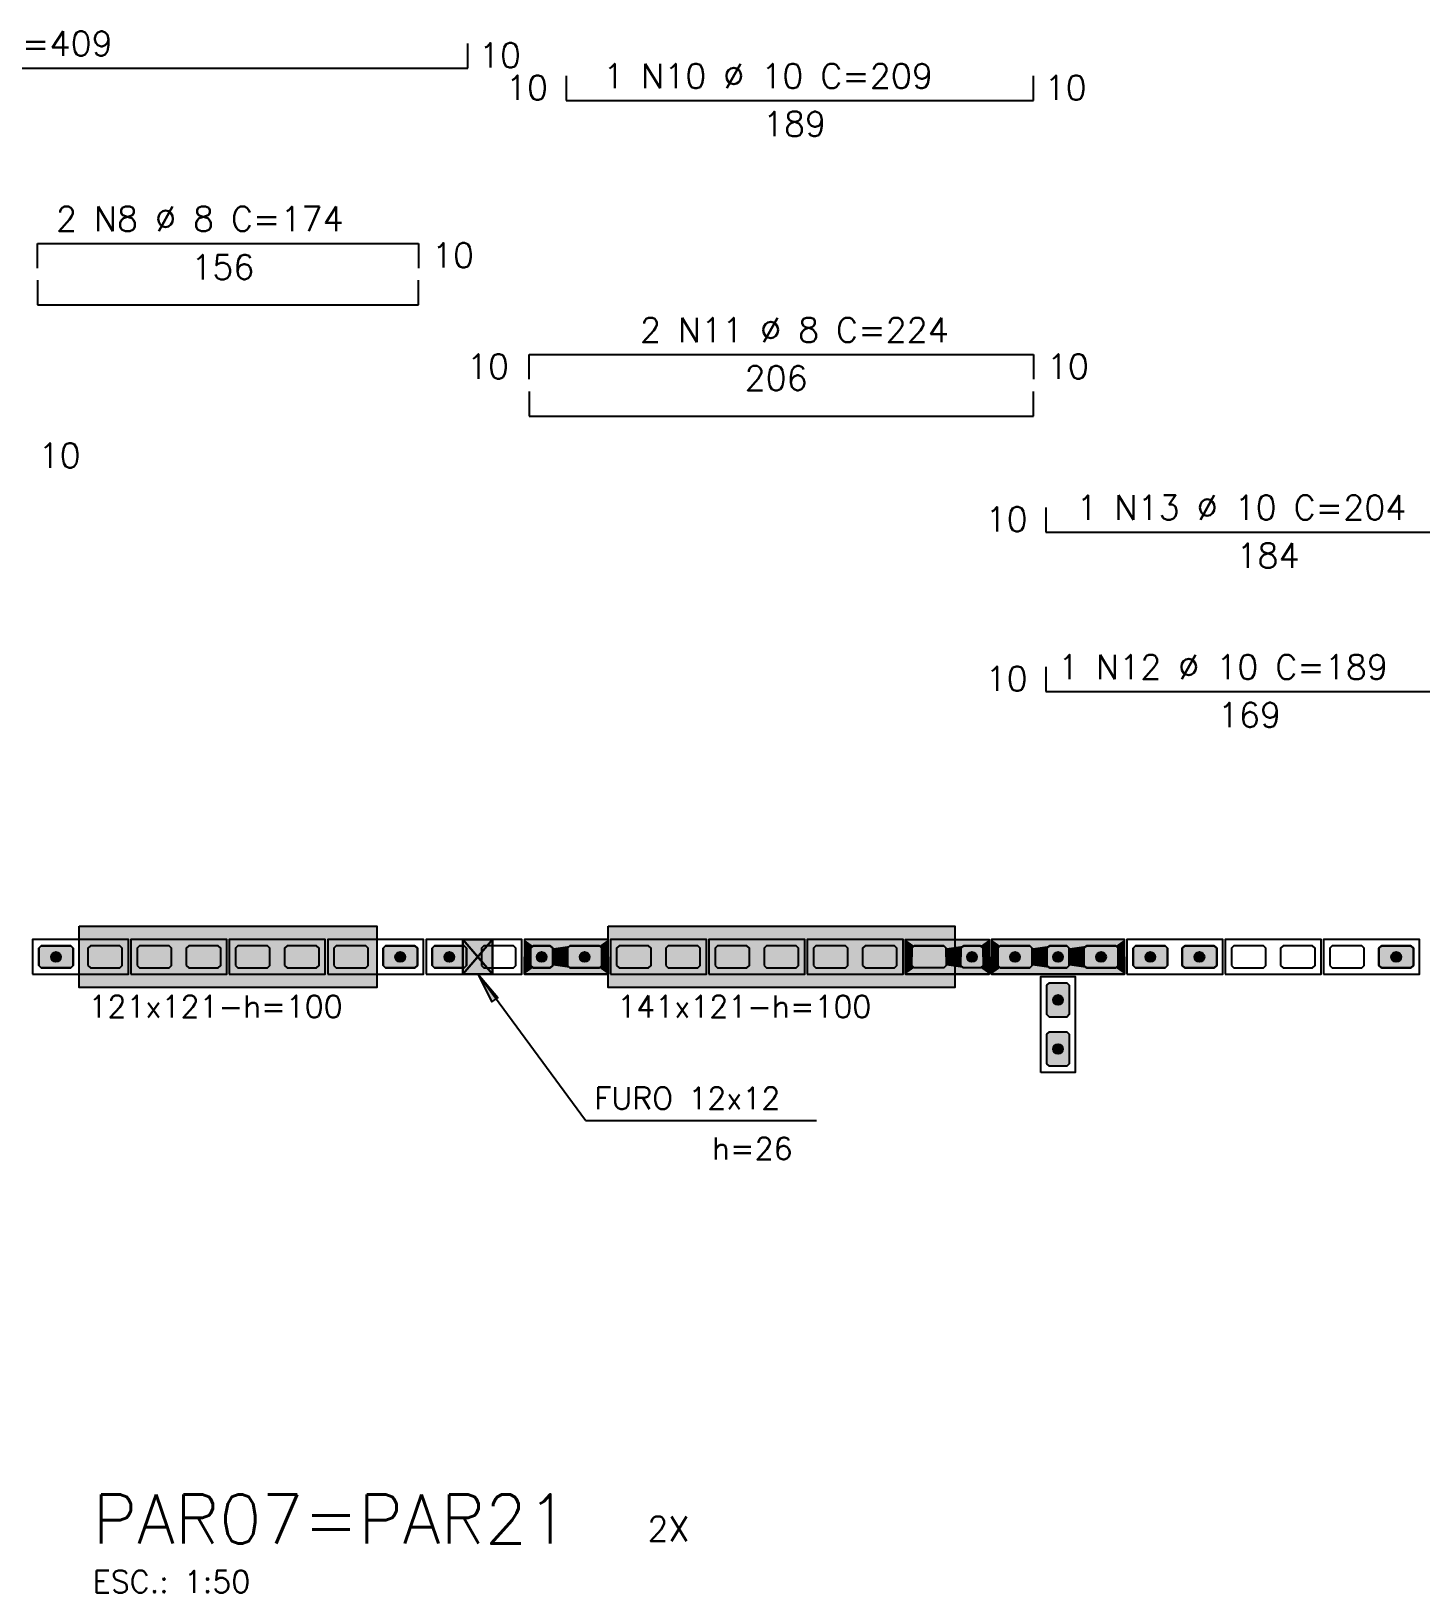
# Model space of a CAD drawing. Extents: x -3 to 120, y -1 to 61.
# Drawn here: x 21.74 to 33.04, y 33.58 to 46.28 of the extents above; entities that cross this region are included whole.
import ezdxf

# ---------------------------------------------------------------- set-up
doc = ezdxf.new("R2010")
doc.units = 0
doc.header["$MEASUREMENT"] = 0
for name, color, linetype in [('PENA_01', 1, 'CONTINUOUS'), ('PENA_02', 2, 'CONTINUOUS'), ('PENA_03', 3, 'CONTINUOUS'), ('PENA_05', 5, 'CONTINUOUS'), ('PENA_06', 6, 'CONTINUOUS'), ('PENA_09', 254, 'CONTINUOUS'), ('PENA_11', 252, 'CONTINUOUS'), ('PENA_19', 240, 'CONTINUOUS'), ('PENA_21', 100, 'CONTINUOUS'), ('PENA_23', 50, 'CONTINUOUS')]:
    doc.layers.add(name, color=color, linetype=linetype)
doc.styles.get("Standard").update_dxf_attribs({"font": 'ROMANS.SHX'})

msp = doc.modelspace()

# ---------------------------------------------------------------- linework, layer by layer
at = {"layer": 'PENA_01', "linetype": 'Continuous'}
for points in [[(21.8, 38.684), (21.82, 38.664), (22.06, 38.664), (22.08, 38.684), (22.08, 38.824), (22.06, 38.844), (21.82, 38.844), (21.8, 38.824), (21.8, 38.684)], [(22.2, 38.684), (22.22, 38.664), (22.46, 38.664), (22.48, 38.684), (22.48, 38.824), (22.46, 38.844), (22.22, 38.844), (22.2, 38.824), (22.2, 38.684)], [(22.6, 38.684), (22.62, 38.664), (22.86, 38.664), (22.88, 38.684), (22.88, 38.824), (22.86, 38.844), (22.62, 38.844), (22.6, 38.824), (22.6, 38.684)], [(23, 38.684), (23.02, 38.664), (23.26, 38.664), (23.28, 38.684), (23.28, 38.824), (23.26, 38.844), (23.02, 38.844), (23, 38.824), (23, 38.684)], [(23.4, 38.684), (23.42, 38.664), (23.66, 38.664), (23.68, 38.684), (23.68, 38.824), (23.66, 38.844), (23.42, 38.844), (23.4, 38.824), (23.4, 38.684)], [(23.8, 38.684), (23.82, 38.664), (24.06, 38.664), (24.08, 38.684), (24.08, 38.824), (24.06, 38.844), (23.82, 38.844), (23.8, 38.824), (23.8, 38.684)], [(24.2, 38.684), (24.22, 38.664), (24.46, 38.664), (24.48, 38.684), (24.48, 38.824), (24.46, 38.844), (24.22, 38.844), (24.2, 38.824), (24.2, 38.684)], [(24.6, 38.684), (24.62, 38.664), (24.86, 38.664), (24.88, 38.684), (24.88, 38.824), (24.86, 38.844), (24.62, 38.844), (24.6, 38.824), (24.6, 38.684)], [(25, 38.684), (25.02, 38.664), (25.26, 38.664), (25.28, 38.684), (25.28, 38.824), (25.26, 38.844), (25.02, 38.844), (25, 38.824), (25, 38.684)], [(25.4, 38.684), (25.42, 38.664), (25.66, 38.664), (25.68, 38.684), (25.68, 38.824), (25.66, 38.844), (25.42, 38.844), (25.4, 38.824), (25.4, 38.684)], [(25.82, 38.664), (25.96, 38.664), (25.98, 38.684), (25.98, 38.824), (25.96, 38.844), (25.82, 38.844), (25.8, 38.824), (25.8, 38.684), (25.82, 38.664)], [(26.12, 38.664), (26.36, 38.664), (26.38, 38.684), (26.38, 38.824), (26.36, 38.844), (26.12, 38.844), (26.1, 38.824), (26.1, 38.684), (26.12, 38.664)], [(26.5, 38.684), (26.52, 38.664), (26.76, 38.664), (26.78, 38.684), (26.78, 38.824), (26.76, 38.844), (26.52, 38.844), (26.5, 38.824), (26.5, 38.684)], [(26.9, 38.684), (26.92, 38.664), (27.16, 38.664), (27.18, 38.684), (27.18, 38.824), (27.16, 38.844), (26.92, 38.844), (26.9, 38.824), (26.9, 38.684)], [(27.3, 38.684), (27.32, 38.664), (27.56, 38.664), (27.58, 38.684), (27.58, 38.824), (27.56, 38.844), (27.32, 38.844), (27.3, 38.824), (27.3, 38.684)], [(27.7, 38.684), (27.72, 38.664), (27.96, 38.664), (27.98, 38.684), (27.98, 38.824), (27.96, 38.844), (27.72, 38.844), (27.7, 38.824), (27.7, 38.684)], [(28.1, 38.684), (28.12, 38.664), (28.36, 38.664), (28.38, 38.684), (28.38, 38.824), (28.36, 38.844), (28.12, 38.844), (28.1, 38.824), (28.1, 38.684)], [(28.5, 38.684), (28.52, 38.664), (28.76, 38.664), (28.78, 38.684), (28.78, 38.824), (28.76, 38.844), (28.52, 38.844), (28.5, 38.824), (28.5, 38.684)], [(29.16, 38.664), (28.92, 38.664), (28.9, 38.684), (28.9, 38.824), (28.92, 38.844), (29.16, 38.844), (29.18, 38.824), (29.18, 38.684), (29.16, 38.664)], [(29.46, 38.664), (29.32, 38.664), (29.3, 38.684), (29.3, 38.824), (29.32, 38.844), (29.46, 38.844), (29.48, 38.824), (29.48, 38.684), (29.46, 38.664)], [(29.6, 38.684), (29.62, 38.664), (29.86, 38.664), (29.88, 38.684), (29.88, 38.824), (29.86, 38.844), (29.62, 38.844), (29.6, 38.824), (29.6, 38.684)], [(30, 38.684), (30.02, 38.664), (30.16, 38.664), (30.18, 38.684), (30.18, 38.824), (30.16, 38.844), (30.02, 38.844), (30, 38.824), (30, 38.684)], [(30.3, 38.684), (30.32, 38.664), (30.56, 38.664), (30.58, 38.684), (30.58, 38.824), (30.56, 38.844), (30.32, 38.844), (30.3, 38.824), (30.3, 38.684)], [(30.7, 38.684), (30.72, 38.664), (30.96, 38.664), (30.98, 38.684), (30.98, 38.824), (30.96, 38.844), (30.72, 38.844), (30.7, 38.824), (30.7, 38.684)], [(31.1, 38.684), (31.12, 38.664), (31.36, 38.664), (31.38, 38.684), (31.38, 38.824), (31.36, 38.844), (31.12, 38.844), (31.1, 38.824), (31.1, 38.684)], [(31.5, 38.684), (31.52, 38.664), (31.76, 38.664), (31.78, 38.684), (31.78, 38.824), (31.76, 38.844), (31.52, 38.844), (31.5, 38.824), (31.5, 38.684)], [(31.9, 38.684), (31.92, 38.664), (32.16, 38.664), (32.18, 38.684), (32.18, 38.824), (32.16, 38.844), (31.92, 38.844), (31.9, 38.824), (31.9, 38.684)], [(32.3, 38.684), (32.32, 38.664), (32.56, 38.664), (32.58, 38.684), (32.58, 38.824), (32.56, 38.844), (32.32, 38.844), (32.3, 38.824), (32.3, 38.684)], [(32.7, 38.684), (32.72, 38.664), (32.96, 38.664), (32.98, 38.684), (32.98, 38.824), (32.96, 38.844), (32.72, 38.844), (32.7, 38.824), (32.7, 38.684)], [(30.02, 38.264), (30, 38.284), (30, 38.524), (30.02, 38.544), (30.16, 38.544), (30.18, 38.524), (30.18, 38.284), (30.16, 38.264), (30.02, 38.264)], [(30.02, 37.864), (30, 37.884), (30, 38.124), (30.02, 38.144), (30.16, 38.144), (30.18, 38.124), (30.18, 37.884), (30.16, 37.864), (30.02, 37.864)]]:
    msp.add_lwpolyline(points, dxfattribs=at)
at = {"layer": 'PENA_02', "linetype": 'Continuous'}
for p, q in [((30.63, 38.894), (29.55, 38.894)), ((29.55, 38.894), (29.55, 38.614)), ((30.63, 38.614), (30.63, 38.894)), ((29.55, 38.614), (30.63, 38.614))]:
    msp.add_line(p, q, dxfattribs=at)
for points in [[(21.75, 38.614), (22.53, 38.614), (22.53, 38.894), (21.75, 38.894), (21.75, 38.614)], [(22.55, 38.614), (23.33, 38.614), (23.33, 38.894), (22.55, 38.894), (22.55, 38.614)], [(23.35, 38.614), (24.13, 38.614), (24.13, 38.894), (23.35, 38.894), (23.35, 38.614)], [(24.15, 38.614), (24.93, 38.614), (24.93, 38.894), (24.15, 38.894), (24.15, 38.614)], [(24.95, 38.614), (25.73, 38.614), (25.73, 38.894), (24.95, 38.894), (24.95, 38.614)], [(25.75, 38.614), (26.43, 38.614), (26.43, 38.894), (25.75, 38.894), (25.75, 38.614)], [(26.45, 38.614), (27.23, 38.614), (27.23, 38.894), (26.45, 38.894), (26.45, 38.614)], [(27.25, 38.614), (28.03, 38.614), (28.03, 38.894), (27.25, 38.894), (27.25, 38.614)], [(28.05, 38.614), (28.83, 38.614), (28.83, 38.894), (28.05, 38.894), (28.05, 38.614)], [(29.53, 38.614), (28.85, 38.614), (28.85, 38.894), (29.53, 38.894), (29.53, 38.614)], [(30.65, 38.614), (31.43, 38.614), (31.43, 38.894), (30.65, 38.894), (30.65, 38.614)], [(31.45, 38.614), (32.23, 38.614), (32.23, 38.894), (31.45, 38.894), (31.45, 38.614)], [(32.25, 38.614), (33.03, 38.614), (33.03, 38.894), (32.25, 38.894), (32.25, 38.614)], [(29.95, 37.814), (29.95, 38.594), (30.23, 38.594), (30.23, 37.814), (29.95, 37.814)]]:
    msp.add_lwpolyline(points, dxfattribs=at)
at = {"layer": 'PENA_03', "linetype": 'Continuous'}
for p, q in [((25.49, 38.894), (25.25, 38.614)), ((25.49, 38.613), (25.25, 38.894)), ((25.49, 38.894), (25.25, 38.614)), ((25.25, 38.894), (25.49, 38.614)), ((26.247, 37.423), (25.37, 38.613)), ((26.247, 37.423), (28.126, 37.423))]:
    msp.add_line(p, q, dxfattribs=at)
for points in [[(25.25, 38.894), (25.49, 38.894), (25.49, 38.613), (25.25, 38.613), (25.25, 38.894)], [(25.49, 38.894), (25.25, 38.894), (25.25, 38.614), (25.49, 38.614), (25.49, 38.894)], [(22.08, 38.684), (22.06, 38.664), (21.82, 38.664), (21.8, 38.684), (21.8, 38.824), (21.82, 38.844), (22.06, 38.844), (22.08, 38.824), (22.08, 38.684)], [(24.88, 38.684), (24.86, 38.664), (24.62, 38.664), (24.6, 38.684), (24.6, 38.824), (24.62, 38.844), (24.86, 38.844), (24.88, 38.824), (24.88, 38.684)], [(25.28, 38.684), (25.26, 38.664), (25.02, 38.664), (25, 38.684), (25, 38.824), (25.02, 38.844), (25.26, 38.844), (25.28, 38.824), (25.28, 38.684)], [(25.96, 38.844), (25.98, 38.824), (25.98, 38.684), (25.96, 38.664), (25.82, 38.664), (25.8, 38.684), (25.8, 38.824), (25.82, 38.844), (25.96, 38.844)], [(26.38, 38.684), (26.36, 38.664), (26.12, 38.664), (26.1, 38.684), (26.1, 38.824), (26.12, 38.844), (26.36, 38.844), (26.38, 38.824), (26.38, 38.684)], [(29.46, 38.844), (29.48, 38.824), (29.48, 38.684), (29.46, 38.664), (29.32, 38.664), (29.3, 38.684), (29.3, 38.824), (29.32, 38.844), (29.46, 38.844)], [(29.88, 38.684), (29.86, 38.664), (29.62, 38.664), (29.6, 38.684), (29.6, 38.824), (29.62, 38.844), (29.86, 38.844), (29.88, 38.824), (29.88, 38.684)], [(30.16, 38.844), (30.18, 38.824), (30.18, 38.684), (30.16, 38.664), (30.02, 38.664), (30, 38.684), (30, 38.824), (30.02, 38.844), (30.16, 38.844)], [(30.58, 38.684), (30.56, 38.664), (30.32, 38.664), (30.3, 38.684), (30.3, 38.824), (30.32, 38.844), (30.56, 38.844), (30.58, 38.824), (30.58, 38.684)], [(30.98, 38.684), (30.96, 38.664), (30.72, 38.664), (30.7, 38.684), (30.7, 38.824), (30.72, 38.844), (30.96, 38.844), (30.98, 38.824), (30.98, 38.684)], [(31.38, 38.684), (31.36, 38.664), (31.12, 38.664), (31.1, 38.684), (31.1, 38.824), (31.12, 38.844), (31.36, 38.844), (31.38, 38.824), (31.38, 38.684)], [(32.98, 38.684), (32.96, 38.664), (32.72, 38.664), (32.7, 38.684), (32.7, 38.824), (32.72, 38.844), (32.96, 38.844), (32.98, 38.824), (32.98, 38.684)], [(25.37, 38.613), (25.484, 38.389), (25.533, 38.422), (25.37, 38.613)], [(30.16, 38.544), (30.18, 38.524), (30.18, 38.284), (30.16, 38.264), (30.02, 38.264), (30, 38.284), (30, 38.524), (30.02, 38.544), (30.16, 38.544)], [(30.16, 38.144), (30.18, 38.124), (30.18, 37.884), (30.16, 37.864), (30.02, 37.864), (30, 37.884), (30, 38.124), (30.02, 38.144), (30.16, 38.144)]]:
    msp.add_lwpolyline(points, dxfattribs=at)
for centre in [(21.94, 38.754), (24.74, 38.754), (25.14, 38.754), (25.89, 38.754), (26.24, 38.754), (29.39, 38.754), (29.74, 38.754), (30.09, 38.754), (30.44, 38.754), (30.84, 38.754), (31.24, 38.754), (32.84, 38.754), (30.09, 38.404), (30.09, 38.004)]:
    msp.add_circle(centre, 0.04, dxfattribs=at)
for points in [[(21.98, 38.754), (21.92, 38.788), (21.902, 38.767)], [(21.98, 38.754), (21.902, 38.767), (21.902, 38.74)], [(21.98, 38.754), (21.902, 38.74), (21.92, 38.719)], [(21.98, 38.754), (21.947, 38.793), (21.92, 38.788)], [(21.98, 38.754), (21.92, 38.719), (21.947, 38.714)], [(21.98, 38.754), (21.97, 38.779), (21.947, 38.793)], [(21.98, 38.754), (21.947, 38.714), (21.97, 38.728)], [(21.98, 38.754), (21.97, 38.728), (21.98, 38.754)], [(24.78, 38.754), (24.72, 38.788), (24.702, 38.767)], [(24.78, 38.754), (24.702, 38.767), (24.702, 38.74)], [(24.78, 38.754), (24.702, 38.74), (24.72, 38.719)], [(24.78, 38.754), (24.747, 38.793), (24.72, 38.788)], [(24.78, 38.754), (24.72, 38.719), (24.747, 38.714)], [(24.78, 38.754), (24.77, 38.779), (24.747, 38.793)], [(24.78, 38.754), (24.747, 38.714), (24.77, 38.728)], [(24.78, 38.754), (24.77, 38.728), (24.78, 38.754)], [(25.18, 38.754), (25.12, 38.788), (25.102, 38.767)], [(25.18, 38.754), (25.102, 38.767), (25.102, 38.74)], [(25.18, 38.754), (25.102, 38.74), (25.12, 38.719)], [(25.18, 38.754), (25.147, 38.793), (25.12, 38.788)], [(25.18, 38.754), (25.12, 38.719), (25.147, 38.714)], [(25.18, 38.754), (25.17, 38.779), (25.147, 38.793)], [(25.18, 38.754), (25.147, 38.714), (25.17, 38.728)], [(25.18, 38.754), (25.17, 38.728), (25.18, 38.754)], [(25.93, 38.754), (25.87, 38.788), (25.852, 38.767)], [(25.93, 38.754), (25.852, 38.767), (25.852, 38.74)], [(25.93, 38.754), (25.852, 38.74), (25.87, 38.719)], [(25.93, 38.754), (25.897, 38.793), (25.87, 38.788)], [(25.93, 38.754), (25.87, 38.719), (25.897, 38.714)], [(25.93, 38.754), (25.92, 38.779), (25.897, 38.793)], [(25.93, 38.754), (25.897, 38.714), (25.92, 38.728)], [(25.93, 38.754), (25.92, 38.728), (25.93, 38.754)], [(26.28, 38.754), (26.22, 38.788), (26.202, 38.767)], [(26.28, 38.754), (26.202, 38.767), (26.202, 38.74)], [(26.28, 38.754), (26.202, 38.74), (26.22, 38.719)], [(26.28, 38.754), (26.247, 38.793), (26.22, 38.788)], [(26.28, 38.754), (26.22, 38.719), (26.247, 38.714)], [(26.28, 38.754), (26.27, 38.779), (26.247, 38.793)], [(26.28, 38.754), (26.247, 38.714), (26.27, 38.728)], [(26.28, 38.754), (26.27, 38.728), (26.28, 38.754)], [(29.43, 38.754), (29.37, 38.788), (29.352, 38.767)], [(29.43, 38.754), (29.352, 38.767), (29.352, 38.74)], [(29.43, 38.754), (29.352, 38.74), (29.37, 38.719)], [(29.43, 38.754), (29.397, 38.793), (29.37, 38.788)], [(29.43, 38.754), (29.37, 38.719), (29.397, 38.714)], [(29.43, 38.754), (29.42, 38.779), (29.397, 38.793)], [(29.43, 38.754), (29.397, 38.714), (29.42, 38.728)], [(29.43, 38.754), (29.42, 38.728), (29.43, 38.754)], [(29.78, 38.754), (29.72, 38.788), (29.702, 38.767)], [(29.78, 38.754), (29.702, 38.767), (29.702, 38.74)], [(29.78, 38.754), (29.702, 38.74), (29.72, 38.719)], [(29.78, 38.754), (29.747, 38.793), (29.72, 38.788)], [(29.78, 38.754), (29.72, 38.719), (29.747, 38.714)], [(29.78, 38.754), (29.77, 38.779), (29.747, 38.793)], [(29.78, 38.754), (29.747, 38.714), (29.77, 38.728)], [(29.78, 38.754), (29.77, 38.728), (29.78, 38.754)], [(30.13, 38.754), (30.07, 38.788), (30.052, 38.767)], [(30.13, 38.754), (30.052, 38.767), (30.052, 38.74)], [(30.13, 38.754), (30.052, 38.74), (30.07, 38.719)], [(30.13, 38.754), (30.097, 38.793), (30.07, 38.788)], [(30.13, 38.754), (30.07, 38.719), (30.097, 38.714)], [(30.13, 38.754), (30.12, 38.779), (30.097, 38.793)], [(30.13, 38.754), (30.097, 38.714), (30.12, 38.728)], [(30.13, 38.754), (30.12, 38.728), (30.13, 38.754)], [(30.48, 38.754), (30.42, 38.788), (30.402, 38.767)], [(30.48, 38.754), (30.402, 38.767), (30.402, 38.74)], [(30.48, 38.754), (30.402, 38.74), (30.42, 38.719)], [(30.48, 38.754), (30.447, 38.793), (30.42, 38.788)], [(30.48, 38.754), (30.42, 38.719), (30.447, 38.714)], [(30.48, 38.754), (30.47, 38.779), (30.447, 38.793)], [(30.48, 38.754), (30.447, 38.714), (30.47, 38.728)], [(30.48, 38.754), (30.47, 38.728), (30.48, 38.754)], [(30.88, 38.754), (30.82, 38.788), (30.802, 38.767)], [(30.88, 38.754), (30.802, 38.767), (30.802, 38.74)], [(30.88, 38.754), (30.802, 38.74), (30.82, 38.719)], [(30.88, 38.754), (30.847, 38.793), (30.82, 38.788)], [(30.88, 38.754), (30.82, 38.719), (30.847, 38.714)], [(30.88, 38.754), (30.87, 38.779), (30.847, 38.793)], [(30.88, 38.754), (30.847, 38.714), (30.87, 38.728)], [(30.88, 38.754), (30.87, 38.728), (30.88, 38.754)], [(31.28, 38.754), (31.22, 38.788), (31.202, 38.767)], [(31.28, 38.754), (31.202, 38.767), (31.202, 38.74)], [(31.28, 38.754), (31.202, 38.74), (31.22, 38.719)], [(31.28, 38.754), (31.247, 38.793), (31.22, 38.788)], [(31.28, 38.754), (31.22, 38.719), (31.247, 38.714)], [(31.28, 38.754), (31.27, 38.779), (31.247, 38.793)], [(31.28, 38.754), (31.247, 38.714), (31.27, 38.728)], [(31.28, 38.754), (31.27, 38.728), (31.28, 38.754)], [(32.88, 38.754), (32.82, 38.788), (32.802, 38.767)], [(32.88, 38.754), (32.802, 38.767), (32.802, 38.74)], [(32.88, 38.754), (32.802, 38.74), (32.82, 38.719)], [(32.88, 38.754), (32.847, 38.793), (32.82, 38.788)], [(32.88, 38.754), (32.82, 38.719), (32.847, 38.714)], [(32.88, 38.754), (32.87, 38.779), (32.847, 38.793)], [(32.88, 38.754), (32.847, 38.714), (32.87, 38.728)], [(32.88, 38.754), (32.87, 38.728), (32.88, 38.754)], [(25.37, 38.613), (25.484, 38.389), (25.533, 38.422)], [(25.37, 38.613), (25.533, 38.422), (25.37, 38.613)], [(30.13, 38.404), (30.07, 38.438), (30.052, 38.417)], [(30.13, 38.404), (30.052, 38.417), (30.052, 38.39)], [(30.13, 38.404), (30.052, 38.39), (30.07, 38.369)], [(30.13, 38.404), (30.097, 38.443), (30.07, 38.438)], [(30.13, 38.404), (30.07, 38.369), (30.097, 38.364)], [(30.13, 38.404), (30.12, 38.429), (30.097, 38.443)], [(30.13, 38.404), (30.097, 38.364), (30.12, 38.378)], [(30.13, 38.404), (30.12, 38.378), (30.13, 38.404)], [(30.13, 38.004), (30.07, 38.038), (30.052, 38.017)], [(30.13, 38.004), (30.052, 38.017), (30.052, 37.99)], [(30.13, 38.004), (30.052, 37.99), (30.07, 37.969)], [(30.13, 38.004), (30.097, 38.043), (30.07, 38.038)], [(30.13, 38.004), (30.07, 37.969), (30.097, 37.964)], [(30.13, 38.004), (30.12, 38.029), (30.097, 38.043)], [(30.13, 38.004), (30.097, 37.964), (30.12, 37.978)], [(30.13, 38.004), (30.12, 37.978), (30.13, 38.004)]]:
    msp.add_solid(points, dxfattribs=at)
at = {"layer": 'PENA_05', "linetype": 'Continuous'}
for p, q in [((25.29, 45.983), (25.29, 46.183)), ((17.49, 45.983), (25.29, 45.983)), ((26.09, 45.919), (26.09, 45.719)), ((29.89, 45.719), (29.89, 45.919)), ((26.09, 45.719), (29.89, 45.719)), ((21.79, 44.357), (21.79, 44.557)), ((21.79, 44.557), (24.89, 44.557)), ((24.89, 44.557), (24.89, 44.357)), ((21.79, 44.257), (21.79, 44.057)), ((24.89, 44.057), (24.89, 44.257)), ((21.79, 44.057), (24.89, 44.057)), ((25.79, 43.453), (25.79, 43.653)), ((25.79, 43.653), (29.89, 43.653)), ((29.89, 43.653), (29.89, 43.453)), ((25.79, 43.353), (25.79, 43.153)), ((29.89, 43.153), (29.89, 43.353)), ((25.79, 43.153), (29.89, 43.153)), ((29.99, 42.409), (29.99, 42.209)), ((29.99, 42.209), (33.69, 42.209)), ((29.99, 41.112), (29.99, 40.912)), ((29.99, 40.912), (33.39, 40.912))]:
    msp.add_line(p, q, dxfattribs=at)
at = {"layer": 'PENA_09', "linetype": 'Continuous'}
for points in [[(25.37, 38.754), (25.49, 38.894), (25.25, 38.894), (25.37, 38.754)], [(25.25, 38.614), (25.37, 38.754), (25.25, 38.894), (25.25, 38.614)], [(25.49, 38.613), (25.49, 38.894), (25.37, 38.754), (25.49, 38.613)], [(25.37, 38.754), (25.25, 38.614), (25.25, 38.613), (25.49, 38.613), (25.37, 38.754)]]:
    msp.add_lwpolyline(points, dxfattribs=at)
for points in [[(25.37, 38.754), (25.49, 38.894), (25.25, 38.894)], [(25.37, 38.754), (25.25, 38.894), (25.37, 38.754)], [(25.25, 38.614), (25.37, 38.754), (25.25, 38.894)], [(25.25, 38.614), (25.25, 38.894), (25.25, 38.614)], [(25.49, 38.613), (25.49, 38.894), (25.37, 38.754)], [(25.37, 38.754), (25.25, 38.614), (25.25, 38.614)], [(25.37, 38.754), (25.25, 38.614), (25.49, 38.613)], [(25.49, 38.613), (25.37, 38.754), (25.49, 38.613)], [(25.37, 38.754), (25.49, 38.613), (25.37, 38.754)]]:
    msp.add_solid(points, dxfattribs=at)
at = {"layer": 'PENA_11', "linetype": 'Continuous'}
for points in [[(22.08, 38.684), (21.8, 38.824), (21.82, 38.844)], [(22.08, 38.684), (21.8, 38.684), (21.8, 38.824)], [(22.08, 38.684), (21.82, 38.844), (22.06, 38.844)], [(22.08, 38.684), (22.06, 38.844), (22.08, 38.824)], [(22.08, 38.684), (22.08, 38.824), (22.08, 38.684)], [(24.88, 38.684), (24.6, 38.824), (24.62, 38.844)], [(24.88, 38.684), (24.6, 38.684), (24.6, 38.824)], [(24.88, 38.684), (24.62, 38.844), (24.86, 38.844)], [(24.88, 38.684), (24.86, 38.844), (24.88, 38.824)], [(24.88, 38.684), (24.88, 38.824), (24.88, 38.684)], [(25.28, 38.684), (25, 38.824), (25.02, 38.844)], [(25.28, 38.684), (25, 38.684), (25, 38.824)], [(25.28, 38.684), (25.02, 38.844), (25.26, 38.844)], [(25.28, 38.684), (25.26, 38.844), (25.28, 38.824)], [(25.28, 38.684), (25.28, 38.824), (25.28, 38.684)], [(25.96, 38.844), (25.82, 38.664), (25.8, 38.684)], [(25.96, 38.844), (25.8, 38.684), (25.8, 38.824)], [(25.96, 38.844), (25.8, 38.824), (25.82, 38.844)], [(25.96, 38.844), (25.96, 38.664), (25.82, 38.664)], [(25.96, 38.844), (25.82, 38.844), (25.96, 38.844)], [(25.96, 38.844), (25.98, 38.824), (25.98, 38.684)], [(25.96, 38.844), (25.98, 38.684), (25.96, 38.664)], [(26.38, 38.684), (26.1, 38.824), (26.12, 38.844)], [(26.38, 38.684), (26.1, 38.684), (26.1, 38.824)], [(26.38, 38.684), (26.12, 38.844), (26.36, 38.844)], [(26.38, 38.684), (26.36, 38.844), (26.38, 38.824)], [(26.38, 38.684), (26.38, 38.824), (26.38, 38.684)], [(29.46, 38.844), (29.32, 38.664), (29.3, 38.684)], [(29.46, 38.844), (29.3, 38.684), (29.3, 38.824)], [(29.46, 38.844), (29.3, 38.824), (29.32, 38.844)], [(29.46, 38.844), (29.46, 38.664), (29.32, 38.664)], [(29.46, 38.844), (29.32, 38.844), (29.46, 38.844)], [(29.46, 38.844), (29.48, 38.824), (29.48, 38.684)], [(29.46, 38.844), (29.48, 38.684), (29.46, 38.664)], [(29.88, 38.684), (29.6, 38.824), (29.62, 38.844)], [(29.88, 38.684), (29.6, 38.684), (29.6, 38.824)], [(29.88, 38.684), (29.62, 38.844), (29.86, 38.844)], [(29.88, 38.684), (29.86, 38.844), (29.88, 38.824)], [(29.88, 38.684), (29.88, 38.824), (29.88, 38.684)], [(30.16, 38.844), (30.02, 38.664), (30, 38.684)], [(30.16, 38.844), (30, 38.684), (30, 38.824)], [(30.16, 38.844), (30, 38.824), (30.02, 38.844)], [(30.16, 38.844), (30.16, 38.664), (30.02, 38.664)], [(30.16, 38.844), (30.02, 38.844), (30.16, 38.844)], [(30.16, 38.844), (30.18, 38.824), (30.18, 38.684)], [(30.16, 38.844), (30.18, 38.684), (30.16, 38.664)], [(30.58, 38.684), (30.3, 38.824), (30.32, 38.844)], [(30.58, 38.684), (30.3, 38.684), (30.3, 38.824)], [(30.58, 38.684), (30.32, 38.844), (30.56, 38.844)], [(30.58, 38.684), (30.56, 38.844), (30.58, 38.824)], [(30.58, 38.684), (30.58, 38.824), (30.58, 38.684)], [(30.98, 38.684), (30.7, 38.824), (30.72, 38.844)], [(30.98, 38.684), (30.7, 38.684), (30.7, 38.824)], [(30.98, 38.684), (30.72, 38.844), (30.96, 38.844)], [(30.98, 38.684), (30.96, 38.844), (30.98, 38.824)], [(30.98, 38.684), (30.98, 38.824), (30.98, 38.684)], [(31.38, 38.684), (31.1, 38.824), (31.12, 38.844)], [(31.38, 38.684), (31.1, 38.684), (31.1, 38.824)], [(31.38, 38.684), (31.12, 38.844), (31.36, 38.844)], [(31.38, 38.684), (31.36, 38.844), (31.38, 38.824)], [(31.38, 38.684), (31.38, 38.824), (31.38, 38.684)], [(32.98, 38.684), (32.7, 38.824), (32.72, 38.844)], [(32.98, 38.684), (32.7, 38.684), (32.7, 38.824)], [(32.98, 38.684), (32.72, 38.844), (32.96, 38.844)], [(32.98, 38.684), (32.96, 38.844), (32.98, 38.824)], [(32.98, 38.684), (32.98, 38.824), (32.98, 38.684)], [(22.08, 38.684), (21.82, 38.664), (21.8, 38.684)], [(22.08, 38.684), (22.06, 38.664), (21.82, 38.664)], [(24.88, 38.684), (24.62, 38.664), (24.6, 38.684)], [(24.88, 38.684), (24.86, 38.664), (24.62, 38.664)], [(25.28, 38.684), (25.02, 38.664), (25, 38.684)], [(25.28, 38.684), (25.26, 38.664), (25.02, 38.664)], [(26.38, 38.684), (26.12, 38.664), (26.1, 38.684)], [(26.38, 38.684), (26.36, 38.664), (26.12, 38.664)], [(29.88, 38.684), (29.62, 38.664), (29.6, 38.684)], [(29.88, 38.684), (29.86, 38.664), (29.62, 38.664)], [(30.58, 38.684), (30.32, 38.664), (30.3, 38.684)], [(30.58, 38.684), (30.56, 38.664), (30.32, 38.664)], [(30.98, 38.684), (30.72, 38.664), (30.7, 38.684)], [(30.98, 38.684), (30.96, 38.664), (30.72, 38.664)], [(31.38, 38.684), (31.12, 38.664), (31.1, 38.684)], [(31.38, 38.684), (31.36, 38.664), (31.12, 38.664)], [(32.98, 38.684), (32.72, 38.664), (32.7, 38.684)], [(32.98, 38.684), (32.96, 38.664), (32.72, 38.664)], [(30.16, 38.544), (30.02, 38.264), (30, 38.284)], [(30.16, 38.544), (30, 38.284), (30, 38.524)], [(30.16, 38.544), (30, 38.524), (30.02, 38.544)], [(30.16, 38.544), (30.16, 38.264), (30.02, 38.264)], [(30.16, 38.544), (30.02, 38.544), (30.16, 38.544)], [(30.16, 38.544), (30.18, 38.524), (30.18, 38.284)], [(30.16, 38.544), (30.18, 38.284), (30.16, 38.264)], [(30.16, 38.144), (30.02, 37.864), (30, 37.884)], [(30.16, 38.144), (30, 37.884), (30, 38.124)], [(30.16, 38.144), (30, 38.124), (30.02, 38.144)], [(30.16, 38.144), (30.16, 37.864), (30.02, 37.864)], [(30.16, 38.144), (30.02, 38.144), (30.16, 38.144)], [(30.16, 38.144), (30.18, 38.124), (30.18, 37.884)], [(30.16, 38.144), (30.18, 37.884), (30.16, 37.864)]]:
    msp.add_solid(points, dxfattribs=at)
at = {"layer": 'PENA_19', "linetype": 'Continuous'}
for points in [[(29.55, 38.754), (29.6, 38.754), (29.6, 38.824), (29.62, 38.844), (29.86, 38.844), (29.88, 38.824), (29.88, 38.754), (30, 38.754), (30, 38.824), (30.02, 38.844), (30.16, 38.844), (30.18, 38.824), (30.18, 38.754), (30.3, 38.754), (30.3, 38.824), (30.32, 38.844), (30.56, 38.844), (30.58, 38.824), (30.58, 38.754), (30.63, 38.754), (30.63, 38.894), (29.55, 38.894), (29.55, 38.754)], [(29.55, 38.754), (29.6, 38.754), (29.6, 38.684), (29.62, 38.664), (29.86, 38.664), (29.88, 38.684), (29.88, 38.754), (30, 38.754), (30, 38.684), (30.02, 38.664), (30.16, 38.664), (30.18, 38.684), (30.18, 38.754), (30.3, 38.754), (30.3, 38.684), (30.32, 38.664), (30.56, 38.664), (30.58, 38.684), (30.58, 38.754), (30.63, 38.754), (30.63, 38.614), (29.55, 38.614), (29.55, 38.754)]]:
    msp.add_lwpolyline(points, dxfattribs=at)
for points in [[(30.63, 38.894), (29.55, 38.894), (29.62, 38.844)], [(29.55, 38.894), (29.55, 38.754), (29.6, 38.754)], [(29.55, 38.894), (29.6, 38.754), (29.6, 38.824)], [(29.55, 38.894), (29.6, 38.824), (29.62, 38.844)], [(30.63, 38.894), (29.62, 38.844), (29.86, 38.844)], [(30.63, 38.894), (29.86, 38.844), (30.02, 38.844)], [(30.63, 38.894), (30.02, 38.844), (30.16, 38.844)], [(30.63, 38.894), (30.16, 38.844), (30.18, 38.824)], [(30.63, 38.894), (30.18, 38.824), (30.32, 38.844)], [(30.63, 38.894), (30.32, 38.844), (30.56, 38.844)], [(30.63, 38.894), (30.56, 38.844), (30.58, 38.824)], [(30.63, 38.894), (30.58, 38.824), (30.63, 38.754)], [(29.55, 38.614), (29.55, 38.754), (29.6, 38.754)], [(29.55, 38.614), (29.6, 38.754), (29.6, 38.684)], [(29.88, 38.824), (30.02, 38.844), (29.86, 38.844)], [(29.88, 38.824), (30, 38.824), (30.02, 38.844)], [(29.88, 38.824), (29.88, 38.754), (30, 38.754)], [(29.88, 38.824), (30, 38.754), (30, 38.824)], [(29.88, 38.684), (29.88, 38.754), (30, 38.754)], [(29.88, 38.684), (30, 38.754), (30, 38.684)], [(30.18, 38.824), (30.3, 38.824), (30.32, 38.844)], [(30.18, 38.824), (30.18, 38.754), (30.3, 38.754)], [(30.18, 38.824), (30.3, 38.754), (30.3, 38.824)], [(30.18, 38.684), (30.18, 38.754), (30.3, 38.754)], [(30.18, 38.684), (30.3, 38.754), (30.3, 38.684)], [(30.63, 38.754), (30.58, 38.824), (30.58, 38.754)], [(30.63, 38.614), (30.58, 38.684), (30.63, 38.754)], [(30.63, 38.754), (30.58, 38.684), (30.58, 38.754)], [(29.55, 38.614), (29.6, 38.684), (29.62, 38.664)], [(30.63, 38.614), (29.55, 38.614), (29.62, 38.664)], [(30.63, 38.614), (29.62, 38.664), (29.86, 38.664)], [(29.88, 38.684), (30.02, 38.664), (29.86, 38.664)], [(30.63, 38.614), (29.86, 38.664), (30.02, 38.664)], [(29.88, 38.684), (30, 38.684), (30.02, 38.664)], [(30.63, 38.614), (30.02, 38.664), (30.16, 38.664)], [(30.63, 38.614), (30.16, 38.664), (30.18, 38.684)], [(30.63, 38.614), (30.18, 38.684), (30.32, 38.664)], [(30.18, 38.684), (30.3, 38.684), (30.32, 38.664)], [(30.63, 38.614), (30.32, 38.664), (30.56, 38.664)], [(30.63, 38.614), (30.56, 38.664), (30.58, 38.684)]]:
    msp.add_solid(points, dxfattribs=at)
at = {"layer": 'PENA_21', "linetype": 'Continuous'}
for points in [[(25.75, 38.754), (25.8, 38.754), (25.8, 38.824), (25.82, 38.844), (25.96, 38.844), (25.98, 38.824), (25.98, 38.754), (26.1, 38.754), (26.1, 38.824), (26.12, 38.844), (26.36, 38.844), (26.38, 38.824), (26.38, 38.754), (26.43, 38.754), (26.43, 38.894), (25.75, 38.894), (25.75, 38.754)], [(29.53, 38.754), (29.48, 38.754), (29.48, 38.824), (29.46, 38.844), (29.32, 38.844), (29.3, 38.824), (29.3, 38.754), (29.18, 38.754), (29.18, 38.824), (29.16, 38.844), (28.92, 38.844), (28.9, 38.824), (28.9, 38.754), (28.85, 38.754), (28.85, 38.894), (29.53, 38.894), (29.53, 38.754)], [(25.75, 38.754), (25.8, 38.754), (25.8, 38.684), (25.82, 38.664), (25.96, 38.664), (25.98, 38.684), (25.98, 38.754), (26.1, 38.754), (26.1, 38.684), (26.12, 38.664), (26.36, 38.664), (26.38, 38.684), (26.38, 38.754), (26.43, 38.754), (26.43, 38.614), (25.75, 38.614), (25.75, 38.754)], [(29.53, 38.754), (29.48, 38.754), (29.48, 38.684), (29.46, 38.664), (29.32, 38.664), (29.3, 38.684), (29.3, 38.754), (29.18, 38.754), (29.18, 38.684), (29.16, 38.664), (28.92, 38.664), (28.9, 38.684), (28.9, 38.754), (28.85, 38.754), (28.85, 38.614), (29.53, 38.614), (29.53, 38.754)]]:
    msp.add_lwpolyline(points, dxfattribs=at)
for points in [[(26.43, 38.894), (25.75, 38.894), (25.82, 38.844)], [(25.75, 38.894), (25.75, 38.754), (25.8, 38.754)], [(25.75, 38.894), (25.8, 38.754), (25.8, 38.824)], [(25.75, 38.894), (25.8, 38.824), (25.82, 38.844)], [(26.43, 38.894), (25.82, 38.844), (25.96, 38.844)], [(26.43, 38.894), (25.96, 38.844), (25.98, 38.824)], [(26.43, 38.894), (25.98, 38.824), (26.12, 38.844)], [(26.43, 38.894), (26.12, 38.844), (26.36, 38.844)], [(26.43, 38.894), (26.36, 38.844), (26.38, 38.824)], [(26.43, 38.894), (26.38, 38.824), (26.43, 38.754)], [(29.53, 38.894), (28.92, 38.844), (28.85, 38.894)], [(28.92, 38.844), (28.9, 38.824), (28.85, 38.894)], [(28.85, 38.894), (28.9, 38.824), (28.85, 38.754)], [(29.16, 38.844), (28.92, 38.844), (29.53, 38.894)], [(29.18, 38.824), (29.16, 38.844), (29.53, 38.894)], [(29.53, 38.894), (29.32, 38.844), (29.18, 38.824)], [(29.53, 38.894), (29.46, 38.844), (29.32, 38.844)], [(29.53, 38.894), (29.48, 38.824), (29.46, 38.844)], [(29.53, 38.894), (29.53, 38.754), (29.48, 38.754)], [(29.53, 38.894), (29.48, 38.754), (29.48, 38.824)], [(25.75, 38.614), (25.75, 38.754), (25.8, 38.754)], [(25.75, 38.614), (25.8, 38.754), (25.8, 38.684)], [(25.98, 38.824), (26.1, 38.824), (26.12, 38.844)], [(25.98, 38.824), (25.98, 38.754), (26.1, 38.754)], [(25.98, 38.824), (26.1, 38.754), (26.1, 38.824)], [(25.98, 38.684), (25.98, 38.754), (26.1, 38.754)], [(25.98, 38.684), (26.1, 38.754), (26.1, 38.684)], [(26.43, 38.754), (26.38, 38.824), (26.38, 38.754)], [(26.43, 38.614), (26.38, 38.684), (26.43, 38.754)], [(26.43, 38.754), (26.38, 38.684), (26.38, 38.754)], [(28.9, 38.824), (28.9, 38.754), (28.85, 38.754)], [(28.85, 38.614), (28.9, 38.684), (28.85, 38.754)], [(28.9, 38.684), (28.9, 38.754), (28.85, 38.754)], [(29.18, 38.754), (29.18, 38.824), (29.32, 38.844)], [(29.18, 38.754), (29.32, 38.844), (29.3, 38.824)], [(29.18, 38.754), (29.3, 38.824), (29.3, 38.754)], [(29.18, 38.754), (29.18, 38.684), (29.32, 38.664)], [(29.18, 38.754), (29.32, 38.664), (29.3, 38.684)], [(29.18, 38.754), (29.3, 38.684), (29.3, 38.754)], [(29.53, 38.614), (29.53, 38.754), (29.48, 38.754)], [(29.53, 38.614), (29.48, 38.754), (29.48, 38.684)], [(25.75, 38.614), (25.8, 38.684), (25.82, 38.664)], [(26.43, 38.614), (25.75, 38.614), (25.82, 38.664)], [(26.43, 38.614), (25.82, 38.664), (25.96, 38.664)], [(26.43, 38.614), (25.96, 38.664), (25.98, 38.684)], [(26.43, 38.614), (25.98, 38.684), (26.12, 38.664)], [(25.98, 38.684), (26.1, 38.684), (26.12, 38.664)], [(26.43, 38.614), (26.12, 38.664), (26.36, 38.664)], [(26.43, 38.614), (26.36, 38.664), (26.38, 38.684)], [(28.92, 38.664), (28.9, 38.684), (28.85, 38.614)], [(29.53, 38.614), (28.92, 38.664), (28.85, 38.614)], [(29.16, 38.664), (28.92, 38.664), (29.53, 38.614)], [(29.18, 38.684), (29.16, 38.664), (29.53, 38.614)], [(29.53, 38.614), (29.32, 38.664), (29.18, 38.684)], [(29.53, 38.614), (29.46, 38.664), (29.32, 38.664)], [(29.53, 38.614), (29.48, 38.684), (29.46, 38.664)]]:
    msp.add_solid(points, dxfattribs=at)
at = {"layer": 'PENA_23', "linetype": 'Continuous'}
for points in [[(22.13, 39.004), (24.55, 39.004), (24.55, 38.504), (22.13, 38.504), (22.13, 39.004)], [(22.13, 39.004), (24.55, 39.004), (24.55, 38.504), (22.13, 38.504), (22.13, 39.004)], [(26.43, 39.004), (29.25, 39.004), (29.25, 38.504), (26.43, 38.504), (26.43, 39.004)], [(26.43, 39.004), (29.25, 39.004), (29.25, 38.504), (26.43, 38.504), (26.43, 39.004)]]:
    msp.add_lwpolyline(points, dxfattribs=at)
for points in [[(22.13, 39.004), (24.55, 39.004), (24.55, 38.504)], [(22.13, 39.004), (24.55, 38.504), (22.13, 38.504)], [(22.13, 39.004), (22.13, 38.504), (22.13, 39.004)], [(22.13, 39.004), (24.55, 39.004), (24.55, 38.504)], [(22.13, 39.004), (24.55, 38.504), (22.13, 38.504)], [(22.13, 39.004), (22.13, 38.504), (22.13, 39.004)], [(26.43, 39.004), (29.25, 39.004), (29.25, 38.504)], [(26.43, 39.004), (29.25, 38.504), (26.43, 38.504)], [(26.43, 39.004), (26.43, 38.504), (26.43, 39.004)], [(26.43, 39.004), (29.25, 39.004), (29.25, 38.504)], [(26.43, 39.004), (29.25, 38.504), (26.43, 38.504)], [(26.43, 39.004), (26.43, 38.504), (26.43, 39.004)]]:
    msp.add_solid(points, dxfattribs=at)

# ---------------------------------------------------------------- texts
at = {"layer": 'PENA_02', "linetype": 'Continuous'}
msp.add_text('2X', height=0.2, dxfattribs=at).set_placement((26.75, 34.002))
at = {"layer": 'PENA_03', "linetype": 'Continuous'}
for s, height, p in [('1 N7 %%c 10 C=409', 0.2, (19.89, 46.083)), ('10', 0.2, (25.38, 45.988)), ('1 N10 %%c 10 C=209', 0.2, (26.39, 45.819)), ('10', 0.2, (25.6, 45.724)), ('10', 0.2, (29.98, 45.724)), ('189', 0.2, (27.69, 45.429)), ('2 N8 %%c 8 C=174', 0.2, (21.94, 44.657)), ('156', 0.2, (23.04, 44.265)), ('10', 0.2, (24.998, 44.361)), ('2 N11 %%c 8 C=224', 0.2, (26.69, 43.753)), ('10', 0.2, (25.282, 43.457)), ('10', 0.2, (29.998, 43.457)), ('206', 0.2, (27.54, 43.361)), ('10', 0.2, (21.798, 42.733)), ('1 N13 %%c 10 C=204', 0.2, (30.24, 42.309)), ('10', 0.2, (29.5, 42.214)), ('184', 0.2, (31.54, 41.919)), ('1 N12 %%c 10 C=189', 0.2, (30.09, 41.012)), ('10', 0.2, (29.5, 40.917)), ('169', 0.2, (31.39, 40.622)), ('121x121-h=100', 0.18, (22.205, 38.26)), ('141x121-h=100', 0.18, (26.505, 38.26)), ('FURO 12x12', 0.18, (26.319, 37.514)), ('h=26', 0.18, (27.275, 37.105)), ('ESC.: 1:50', 0.18, (22.24, 33.582))]:
    msp.add_text(s, height=height, dxfattribs=at).set_placement(p)
at = {"layer": 'PENA_06', "linetype": 'Continuous'}
msp.add_text('PAR07=PAR21', height=0.4, dxfattribs=at).set_placement((22.24, 33.982))

doc.saveas('drawing.dxf')
